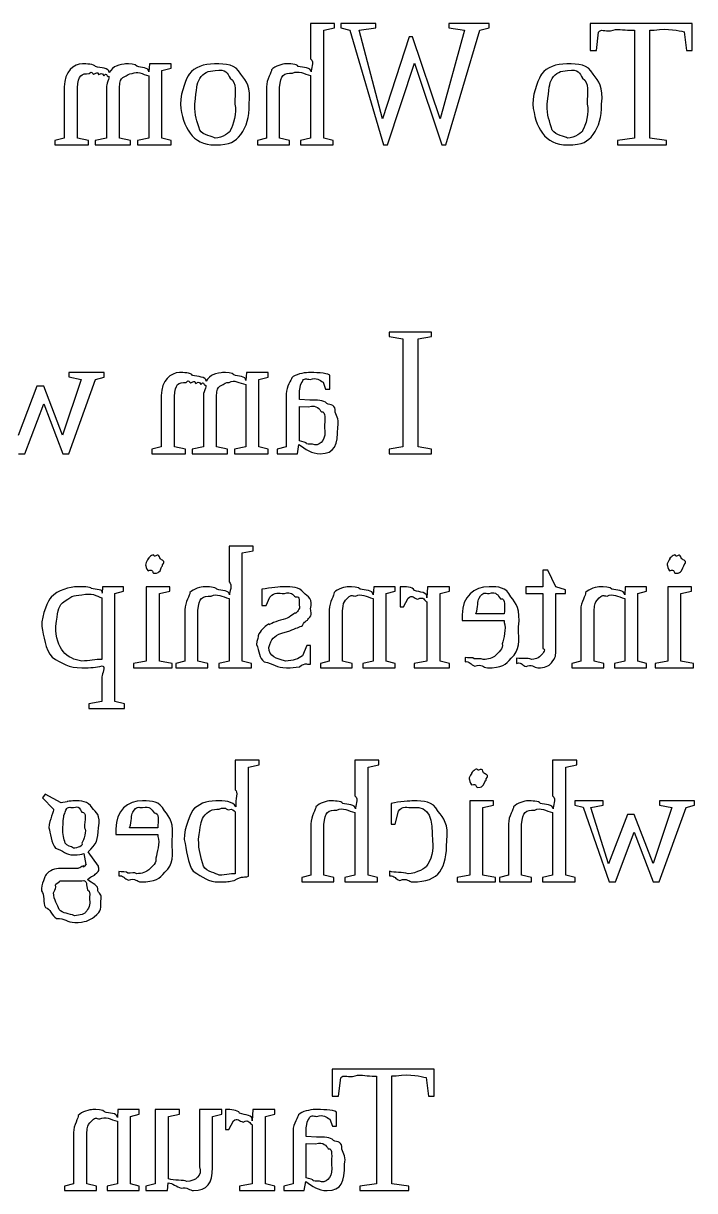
# Model space of a CAD drawing. Header units: millimetres. Extents: x 21 to 196, y 128 to 259.
# Drawn here: x 178.31 to 195.84, y 228.14 to 258.62 of the extents above; entities that cross this region are included whole.
import ezdxf

# ---------------------------------------------------------------- set-up
doc = ezdxf.new("R2010")
doc.units = ezdxf.units.MM
doc.layers.get('0').update_dxf_attribs({"linetype": 'CONTINUOUS'})

msp = doc.modelspace()

# ---------------------------------------------------------------- linework, layer by layer
at = {"color": 0}
for p, q in [((186.44, 258.622), (185.812, 258.622)), ((185.812, 258.622), (185.812, 257.696)), ((186.154, 258.446), (186.44, 258.506)), ((186.44, 258.506), (186.44, 258.622)), ((187.514, 258.622), (186.599, 258.622)), ((186.599, 258.622), (186.599, 258.506)), ((186.599, 258.506), (186.836, 258.446)), ((187.084, 258.446), (187.514, 258.506)), ((187.514, 258.506), (187.514, 258.622)), ((190.479, 258.622), (189.421, 258.622)), ((189.421, 258.622), (189.421, 258.506)), ((189.421, 258.506), (189.829, 258.446)), ((190.237, 258.446), (190.479, 258.506)), ((190.479, 258.506), (190.479, 258.622)), ((195.779, 258.622), (193.117, 258.622)), ((193.117, 258.622), (193.117, 257.917)), ((195.779, 257.917), (195.779, 258.622)), ((186.154, 255.623), (186.154, 258.446)), ((186.836, 258.446), (187.718, 255.447)), ((187.69, 256.125), (187.084, 258.446)), ((188.385, 258.269), (187.69, 256.125)), ((188.473, 258.269), (188.385, 258.269)), ((189.195, 256.125), (188.473, 258.269)), ((189.829, 258.446), (189.195, 256.125)), ((189.344, 255.447), (190.237, 258.446)), ((193.277, 257.917), (193.337, 258.396)), ((194.159, 258.44), (194.274, 258.44)), ((194.274, 258.44), (194.274, 255.623)), ((194.671, 255.623), (194.671, 258.446)), ((194.671, 258.446), (194.787, 258.446)), ((195.57, 258.402), (195.63, 257.917)), ((193.117, 257.917), (193.277, 257.917)), ((195.63, 257.917), (195.779, 257.917)), ((187.822, 255.447), (188.523, 257.58)), ((188.523, 257.58), (189.239, 255.447)), ((181.606, 257.564), (181.59, 257.354)), ((182.174, 257.564), (181.606, 257.564)), ((181.926, 257.387), (182.174, 257.448)), ((181.926, 255.623), (181.926, 257.387)), ((182.174, 257.448), (182.174, 257.564)), ((185.812, 257.26), (185.812, 255.623)), ((179.379, 256.963), (179.379, 255.623)), ((180.482, 256.979), (180.482, 255.623)), ((181.584, 257.249), (181.584, 255.623)), ((184.66, 256.963), (184.66, 255.623)), ((179.721, 255.623), (179.721, 256.935)), ((180.823, 255.623), (180.823, 256.935)), ((185.002, 255.623), (185.002, 256.946)), ((182.411, 256.511), (182.411, 256.511)), ((182.786, 256.511), (182.786, 256.511)), ((191.616, 256.511), (191.616, 256.511)), ((191.991, 256.511), (191.991, 256.511)), ((179.379, 255.623), (179.131, 255.563)), ((179.131, 255.563), (179.131, 255.447)), ((179.131, 255.447), (180.013, 255.447)), ((180.013, 255.563), (179.721, 255.623)), ((180.013, 255.447), (180.013, 255.563)), ((180.482, 255.623), (180.189, 255.563)), ((180.189, 255.563), (180.189, 255.447)), ((180.189, 255.447), (181.11, 255.447)), ((181.11, 255.563), (180.823, 255.623)), ((181.11, 255.447), (181.11, 255.563)), ((181.584, 255.623), (181.292, 255.563)), ((181.292, 255.563), (181.292, 255.447)), ((181.292, 255.447), (182.174, 255.447)), ((182.174, 255.563), (181.926, 255.623)), ((182.174, 255.447), (182.174, 255.563)), ((184.66, 255.623), (184.423, 255.563)), ((184.423, 255.563), (184.423, 255.447)), ((184.423, 255.447), (185.261, 255.447)), ((185.261, 255.563), (185.002, 255.623)), ((185.261, 255.447), (185.261, 255.563)), ((185.812, 255.623), (185.547, 255.563)), ((185.547, 255.563), (185.547, 255.447)), ((185.547, 255.447), (186.402, 255.447)), ((186.402, 255.563), (186.154, 255.623)), ((186.402, 255.447), (186.402, 255.563)), ((187.718, 255.447), (187.822, 255.447)), ((189.239, 255.447), (189.344, 255.447)), ((194.274, 255.623), (193.833, 255.563)), ((193.833, 255.563), (193.833, 255.447)), ((193.833, 255.447), (195.112, 255.447)), ((195.112, 255.563), (194.671, 255.623)), ((195.112, 255.447), (195.112, 255.563)), ((188.97, 250.56), (187.862, 250.56)), ((187.862, 250.56), (187.862, 250.445)), ((188.97, 250.445), (188.97, 250.56)), ((187.862, 250.445), (188.221, 250.384)), ((188.221, 250.384), (188.221, 247.562)), ((188.618, 250.384), (188.97, 250.445)), ((188.618, 247.562), (188.618, 250.384)), ((180.42, 249.502), (179.499, 249.502)), ((179.499, 249.502), (179.499, 249.392)), ((179.499, 249.392), (179.819, 249.326)), ((180.194, 249.326), (180.42, 249.386)), ((180.42, 249.386), (180.42, 249.502)), ((184.139, 249.502), (184.122, 249.293)), ((184.707, 249.502), (184.139, 249.502)), ((184.459, 249.326), (184.707, 249.386)), ((184.707, 249.386), (184.707, 249.502)), ((185.754, 249.502), (185.754, 249.502)), ((186.311, 249.067), (186.311, 249.436)), ((178.661, 249.149), (178.171, 247.86)), ((178.843, 249.149), (178.661, 249.149)), ((179.334, 247.865), (178.843, 249.149)), ((179.819, 249.326), (179.334, 247.865)), ((179.494, 247.385), (180.194, 249.326)), ((184.117, 249.188), (184.117, 247.562)), ((184.459, 247.562), (184.459, 249.326)), ((186.14, 249.254), (186.206, 249.067)), ((186.206, 249.067), (186.311, 249.067)), ((181.912, 248.901), (181.912, 247.562)), ((182.254, 247.562), (182.254, 248.874)), ((183.014, 248.918), (183.014, 247.562)), ((183.356, 247.562), (183.356, 248.874)), ((185.175, 248.945), (185.175, 247.562)), ((185.523, 248.797), (185.523, 249.028)), ((185.793, 248.786), (185.523, 248.797)), ((178.347, 247.385), (178.843, 248.686)), ((178.843, 248.686), (179.339, 247.385)), ((185.523, 248.62), (185.76, 248.609)), ((185.523, 247.722), (185.523, 248.62)), ((181.912, 247.562), (181.664, 247.501)), ((182.546, 247.501), (182.254, 247.562)), ((183.014, 247.562), (182.722, 247.501)), ((183.643, 247.501), (183.356, 247.562)), ((184.117, 247.562), (183.825, 247.501)), ((184.707, 247.501), (184.459, 247.562)), ((185.175, 247.562), (184.938, 247.501)), ((185.467, 247.385), (185.506, 247.622)), ((188.221, 247.562), (187.862, 247.501)), ((188.97, 247.501), (188.618, 247.562)), ((178.182, 247.385), (178.347, 247.385)), ((179.339, 247.385), (179.494, 247.385)), ((181.664, 247.501), (181.664, 247.385)), ((181.664, 247.385), (182.546, 247.385)), ((182.546, 247.385), (182.546, 247.501)), ((182.722, 247.501), (182.722, 247.385)), ((182.722, 247.385), (183.643, 247.385)), ((183.643, 247.385), (183.643, 247.501)), ((183.825, 247.501), (183.825, 247.385)), ((183.825, 247.385), (184.707, 247.385)), ((184.707, 247.385), (184.707, 247.501)), ((184.938, 247.501), (184.938, 247.385)), ((184.938, 247.385), (185.467, 247.385)), ((187.862, 247.501), (187.862, 247.385)), ((187.862, 247.385), (188.97, 247.385)), ((188.97, 247.385), (188.97, 247.501)), ((184.31, 244.968), (183.682, 244.968)), ((183.682, 244.968), (183.682, 244.042)), ((184.023, 244.792), (184.31, 244.852)), ((184.023, 241.97), (184.023, 244.792)), ((184.31, 244.852), (184.31, 244.968)), ((181.499, 244.483), (181.499, 244.483)), ((195.123, 244.483), (195.123, 244.483)), ((192.01, 244.346), (191.878, 244.346)), ((191.878, 244.346), (191.878, 243.91)), ((192.22, 243.91), (192.01, 244.346)), ((180.376, 243.91), (180.37, 243.745)), ((180.921, 243.91), (180.376, 243.91)), ((180.921, 243.794), (180.921, 243.91)), ((182.138, 243.91), (181.521, 243.91)), ((181.521, 243.91), (181.521, 241.97)), ((182.138, 243.794), (182.138, 243.91)), ((187.462, 243.91), (187.445, 243.701)), ((188.018, 243.91), (187.462, 243.91)), ((188.018, 243.794), (188.018, 243.91)), ((188.153, 243.91), (188.153, 243.386)), ((188.186, 243.91), (188.153, 243.91)), ((188.87, 243.91), (188.853, 243.618)), ((189.443, 243.91), (188.87, 243.91)), ((189.443, 243.794), (189.443, 243.91)), ((191.878, 243.91), (191.432, 243.91)), ((191.432, 243.91), (191.432, 243.733)), ((192.473, 243.827), (192.22, 243.91)), ((194.033, 243.91), (194.017, 243.701)), ((194.59, 243.91), (194.033, 243.91)), ((194.59, 243.794), (194.59, 243.91)), ((195.763, 243.91), (195.145, 243.91)), ((195.145, 243.91), (195.145, 241.97)), ((195.763, 243.794), (195.763, 243.91)), ((180.359, 243.623), (180.359, 242.008)), ((180.701, 243.733), (180.921, 243.794)), ((180.701, 240.911), (180.701, 243.733)), ((181.863, 243.733), (182.138, 243.794)), ((181.863, 241.97), (181.863, 243.733)), ((183.682, 243.607), (183.682, 241.97)), ((184.54, 243.844), (184.54, 243.419)), ((184.65, 243.419), (184.744, 243.64)), ((187.445, 243.607), (187.445, 241.97)), ((187.787, 243.733), (188.018, 243.794)), ((187.787, 241.97), (187.787, 243.733)), ((188.242, 243.386), (188.363, 243.612)), ((189.195, 243.733), (189.443, 243.794)), ((189.195, 241.97), (189.195, 243.733)), ((190.474, 243.733), (190.474, 243.733)), ((191.432, 243.733), (191.878, 243.733)), ((191.878, 243.733), (191.878, 242.3)), ((192.22, 242.273), (192.22, 243.733)), ((192.22, 243.733), (192.473, 243.733)), ((192.473, 243.733), (192.473, 243.827)), ((194.017, 243.607), (194.017, 241.97)), ((194.359, 243.733), (194.59, 243.794)), ((194.359, 241.97), (194.359, 243.733)), ((195.487, 243.733), (195.763, 243.794)), ((195.487, 241.97), (195.487, 243.733)), ((182.529, 243.309), (182.529, 241.97)), ((182.871, 241.97), (182.871, 243.292)), ((184.54, 243.419), (184.65, 243.419)), ((186.298, 243.309), (186.298, 241.97)), ((186.646, 241.97), (186.646, 243.282)), ((188.153, 243.386), (188.242, 243.386)), ((188.853, 243.513), (188.853, 241.97)), ((192.87, 243.309), (192.87, 241.97)), ((193.217, 241.97), (193.217, 243.282)), ((189.774, 243.177), (189.774, 243.028)), ((189.774, 243.028), (190.871, 243.028)), ((190.871, 243.204), (190.132, 243.204)), ((190.871, 243.028), (190.871, 242.979)), ((179.157, 242.879), (179.157, 242.879)), ((185.064, 242.697), (185.268, 242.758)), ((184.402, 242.405), (184.402, 242.405)), ((185.714, 242.372), (185.598, 242.108)), ((185.813, 242.372), (185.714, 242.372)), ((185.813, 241.893), (185.813, 242.372)), ((189.851, 242.063), (189.851, 241.953)), ((191.189, 242.042), (191.189, 241.909)), ((181.521, 241.97), (181.185, 241.909)), ((181.185, 241.909), (181.185, 241.793)), ((181.185, 241.793), (182.193, 241.793)), ((182.193, 241.909), (181.863, 241.97)), ((182.193, 241.793), (182.193, 241.909)), ((182.529, 241.97), (182.292, 241.909)), ((182.292, 241.909), (182.292, 241.793)), ((182.292, 241.793), (183.13, 241.793)), ((183.13, 241.909), (182.871, 241.97)), ((183.13, 241.793), (183.13, 241.909)), ((183.682, 241.97), (183.417, 241.909)), ((183.417, 241.909), (183.417, 241.793)), ((183.417, 241.793), (184.271, 241.793)), ((184.271, 241.909), (184.023, 241.97)), ((184.271, 241.793), (184.271, 241.909)), ((186.298, 241.97), (186.067, 241.909)), ((186.067, 241.909), (186.067, 241.793)), ((186.067, 241.793), (186.899, 241.793)), ((186.899, 241.909), (186.646, 241.97)), ((186.899, 241.793), (186.899, 241.909)), ((187.445, 241.97), (187.18, 241.909)), ((187.18, 241.909), (187.18, 241.793)), ((187.18, 241.793), (188.018, 241.793)), ((188.018, 241.909), (187.787, 241.97)), ((188.018, 241.793), (188.018, 241.909)), ((188.853, 241.97), (188.517, 241.909)), ((188.517, 241.909), (188.517, 241.793)), ((188.517, 241.793), (189.443, 241.793)), ((189.443, 241.909), (189.195, 241.97)), ((189.443, 241.793), (189.443, 241.909)), ((191.746, 241.793), (191.746, 241.793)), ((192.87, 241.97), (192.639, 241.909)), ((192.639, 241.909), (192.639, 241.793)), ((192.639, 241.793), (193.471, 241.793)), ((193.471, 241.909), (193.217, 241.97)), ((193.471, 241.793), (193.471, 241.909)), ((194.017, 241.97), (193.752, 241.909)), ((193.752, 241.909), (193.752, 241.793)), ((193.752, 241.793), (194.59, 241.793)), ((194.59, 241.909), (194.359, 241.97)), ((194.59, 241.793), (194.59, 241.909)), ((195.145, 241.97), (194.809, 241.909)), ((194.809, 241.909), (194.809, 241.793)), ((194.809, 241.793), (195.818, 241.793)), ((195.818, 241.909), (195.487, 241.97)), ((195.818, 241.793), (195.818, 241.909)), ((180.359, 241.562), (180.359, 240.911)), ((180.359, 240.911), (180.023, 240.851)), ((180.023, 240.851), (180.023, 240.735)), ((180.949, 240.851), (180.701, 240.911)), ((180.949, 240.735), (180.949, 240.851)), ((180.023, 240.735), (180.949, 240.735)), ((189.042, 231.316), (186.38, 231.316)), ((186.38, 231.316), (186.38, 230.61)), ((186.539, 230.61), (186.6, 231.09)), ((187.421, 231.134), (187.537, 231.134)), ((187.537, 231.134), (187.537, 228.317)), ((187.934, 228.317), (187.934, 231.14)), ((187.934, 231.14), (188.05, 231.14)), ((188.832, 231.096), (188.893, 230.61)), ((189.042, 230.61), (189.042, 231.316)), ((186.38, 230.61), (186.539, 230.61)), ((188.893, 230.61), (189.042, 230.61)), ((180.781, 230.258), (180.764, 230.048)), ((181.337, 230.258), (180.781, 230.258)), ((181.106, 230.081), (181.337, 230.142)), ((181.337, 230.142), (181.337, 230.258)), ((182.39, 230.258), (181.756, 230.258)), ((181.756, 230.258), (181.756, 228.317)), ((182.098, 230.081), (182.39, 230.142)), ((182.39, 230.142), (182.39, 230.258)), ((183.498, 230.258), (182.908, 230.258)), ((182.908, 230.258), (182.908, 228.764)), ((183.25, 230.081), (183.498, 230.142)), ((183.498, 230.142), (183.498, 230.258)), ((183.589, 230.258), (183.589, 229.734)), ((183.622, 230.258), (183.589, 230.258)), ((184.306, 230.258), (184.289, 229.966)), ((184.879, 230.258), (184.306, 230.258)), ((184.631, 230.081), (184.879, 230.142)), ((184.879, 230.142), (184.879, 230.258)), ((185.932, 230.258), (185.932, 230.258)), ((186.489, 229.822), (186.489, 230.192)), ((180.764, 229.955), (180.764, 228.317)), ((181.106, 228.317), (181.106, 230.081)), ((182.098, 228.45), (182.098, 230.081)), ((183.25, 228.742), (183.25, 230.081)), ((183.677, 229.734), (183.799, 229.96)), ((184.289, 229.861), (184.289, 228.317)), ((184.631, 228.317), (184.631, 230.081)), ((186.318, 230.01), (186.384, 229.822)), ((179.618, 229.657), (179.618, 228.317)), ((179.965, 228.317), (179.965, 229.629)), ((183.589, 229.734), (183.677, 229.734)), ((185.353, 229.701), (185.353, 228.317)), ((185.7, 229.552), (185.7, 229.784)), ((185.97, 229.541), (185.7, 229.552)), ((186.384, 229.822), (186.489, 229.822)), ((185.7, 229.376), (185.937, 229.365)), ((185.7, 228.477), (185.7, 229.376)), ((179.618, 228.317), (179.386, 228.257)), ((180.218, 228.257), (179.965, 228.317)), ((180.764, 228.317), (180.499, 228.257)), ((181.337, 228.257), (181.106, 228.317)), ((181.756, 228.317), (181.508, 228.257)), ((182.076, 228.141), (182.093, 228.345)), ((184.289, 228.317), (183.953, 228.257)), ((184.879, 228.257), (184.631, 228.317)), ((185.353, 228.317), (185.116, 228.257)), ((185.645, 228.141), (185.684, 228.378)), ((187.537, 228.317), (187.096, 228.257)), ((188.375, 228.257), (187.934, 228.317)), ((179.386, 228.257), (179.386, 228.141)), ((179.386, 228.141), (180.218, 228.141)), ((180.218, 228.141), (180.218, 228.257)), ((180.499, 228.257), (180.499, 228.141)), ((180.499, 228.141), (181.337, 228.141)), ((181.337, 228.141), (181.337, 228.257)), ((181.508, 228.257), (181.508, 228.141)), ((181.508, 228.141), (182.076, 228.141)), ((183.953, 228.257), (183.953, 228.141)), ((183.953, 228.141), (184.879, 228.141)), ((184.879, 228.141), (184.879, 228.257)), ((185.116, 228.257), (185.116, 228.141)), ((185.116, 228.141), (185.645, 228.141)), ((187.096, 228.257), (187.096, 228.141)), ((187.096, 228.141), (188.375, 228.141)), ((188.375, 228.141), (188.375, 228.257))]:
    msp.add_line(p, q, dxfattribs=at)
at = {"color": 250}
for p, q in [((184.468, 239.378), (183.84, 239.378)), ((183.84, 239.378), (183.84, 238.611)), ((184.468, 239.262), (184.468, 239.378)), ((187.599, 239.378), (186.971, 239.378)), ((186.971, 239.378), (186.971, 238.452)), ((187.599, 239.262), (187.599, 239.378)), ((192.763, 239.378), (192.134, 239.378)), ((192.134, 239.378), (192.134, 238.452)), ((192.763, 239.262), (192.763, 239.378)), ((184.187, 239.201), (184.468, 239.262)), ((184.187, 236.352), (184.187, 239.201)), ((187.313, 239.201), (187.599, 239.262)), ((187.313, 236.379), (187.313, 239.201)), ((192.476, 239.201), (192.763, 239.262)), ((192.476, 236.379), (192.476, 239.201)), ((189.951, 238.893), (189.951, 238.893)), ((178.879, 238.49), (178.807, 238.402)), ((178.807, 238.402), (179.094, 238.099)), ((179.298, 238.264), (178.879, 238.49)), ((181.425, 238.143), (181.425, 238.143)), ((187.919, 238.253), (187.919, 237.713)), ((190.591, 238.319), (189.974, 238.319)), ((189.974, 238.319), (189.974, 236.379)), ((190.315, 238.143), (190.591, 238.204)), ((190.315, 236.379), (190.315, 238.143)), ((190.591, 238.204), (190.591, 238.319)), ((193.453, 238.319), (192.714, 238.319)), ((192.714, 238.319), (192.714, 238.209)), ((192.714, 238.209), (192.93, 238.154)), ((192.93, 238.154), (193.608, 236.203)), ((193.133, 238.143), (193.453, 238.204)), ((193.596, 236.677), (193.133, 238.143)), ((193.453, 238.204), (193.453, 238.319)), ((195.245, 238.143), (194.759, 236.682)), ((194.919, 236.203), (195.62, 238.143)), ((195.845, 238.319), (194.925, 238.319)), ((194.925, 238.319), (194.925, 238.209)), ((194.925, 238.209), (195.245, 238.143)), ((195.62, 238.143), (195.845, 238.204)), ((195.845, 238.204), (195.845, 238.319)), ((183.84, 238.033), (183.84, 236.412)), ((186.971, 238.016), (186.971, 236.379)), ((188.023, 237.713), (188.106, 238.049)), ((192.134, 238.016), (192.134, 236.379)), ((194.087, 237.967), (193.596, 236.677)), ((194.269, 237.967), (194.087, 237.967)), ((194.759, 236.682), (194.269, 237.967)), ((178.978, 237.619), (178.978, 237.619)), ((180.726, 237.586), (180.726, 237.437)), ((181.822, 237.614), (181.084, 237.614)), ((185.819, 237.719), (185.819, 236.379)), ((186.16, 236.379), (186.16, 237.702)), ((187.919, 237.713), (188.023, 237.713)), ((190.982, 237.719), (190.982, 236.379)), ((191.324, 236.379), (191.324, 237.702)), ((193.773, 236.203), (194.269, 237.503)), ((194.269, 237.503), (194.765, 236.203)), ((180.726, 237.437), (181.822, 237.437)), ((181.822, 237.437), (181.822, 237.388)), ((182.886, 237.316), (182.886, 237.316)), ((179.618, 237.085), (179.618, 237.085)), ((179.888, 236.941), (179.937, 236.655)), ((180.268, 236.611), (179.998, 236.991)), ((179.728, 236.556), (179.27, 236.556)), ((179.304, 236.23), (179.838, 236.23)), ((180.803, 236.473), (180.803, 236.363)), ((185.819, 236.379), (185.582, 236.318)), ((185.582, 236.318), (185.582, 236.203)), ((186.42, 236.318), (186.16, 236.379)), ((186.42, 236.203), (186.42, 236.318)), ((186.971, 236.379), (186.706, 236.318)), ((186.706, 236.318), (186.706, 236.203)), ((187.561, 236.318), (187.313, 236.379)), ((187.561, 236.203), (187.561, 236.318)), ((187.875, 236.484), (187.875, 236.363)), ((189.974, 236.379), (189.637, 236.318)), ((189.637, 236.318), (189.637, 236.203)), ((190.646, 236.318), (190.315, 236.379)), ((190.646, 236.203), (190.646, 236.318)), ((190.982, 236.379), (190.745, 236.318)), ((190.745, 236.318), (190.745, 236.203)), ((191.583, 236.318), (191.324, 236.379)), ((191.583, 236.203), (191.583, 236.318)), ((192.134, 236.379), (191.87, 236.318)), ((191.87, 236.318), (191.87, 236.203)), ((192.724, 236.318), (192.476, 236.379)), ((192.724, 236.203), (192.724, 236.318)), ((185.582, 236.203), (186.42, 236.203)), ((186.706, 236.203), (187.561, 236.203)), ((189.637, 236.203), (190.646, 236.203)), ((190.745, 236.203), (191.583, 236.203)), ((191.87, 236.203), (192.724, 236.203)), ((193.608, 236.203), (193.773, 236.203)), ((194.765, 236.203), (194.919, 236.203)), ((179.1, 235.922), (179.1, 235.922))]:
    msp.add_line(p, q, dxfattribs=at)
at = {"color": 0}
for points in [[(193.337, 258.396), (193.403, 258.481), (193.489, 258.415), (193.646, 258.423)], [(193.646, 258.423), (193.833, 258.501), (193.971, 258.44), (194.159, 258.44)], [(194.787, 258.446), (195.171, 258.504), (195.427, 258.431), (195.57, 258.402)], [(185.812, 257.696), (185.92, 257.61), (185.816, 257.423), (185.823, 257.354)], [(179.853, 257.564), (179.631, 257.564), (179.379, 257.362), (179.379, 256.963)], [(179.721, 256.935), (179.742, 257.277), (179.824, 257.31), (180.03, 257.31)], [(180.195, 257.492), (180.157, 257.564), (179.946, 257.564), (179.853, 257.564)], [(180.03, 257.31), (180.101, 257.394), (180.107, 257.306), (180.151, 257.299)], [(180.151, 257.299), (180.308, 257.383), (180.239, 257.289), (180.283, 257.283)], [(180.553, 257.338), (180.546, 257.471), (180.332, 257.448), (180.195, 257.492)], [(180.283, 257.283), (180.396, 257.368), (180.371, 257.266), (180.415, 257.255)], [(180.415, 257.255), (180.48, 257.35), (180.49, 257.241), (180.515, 257.238)], [(180.515, 257.238), (180.601, 257.269), (180.482, 257.074), (180.482, 256.979)], [(180.73, 257.508), (180.686, 257.489), (180.59, 257.415), (180.553, 257.338)], [(180.978, 257.564), (180.961, 257.564), (180.807, 257.544), (180.73, 257.508)], [(180.906, 257.211), (181.058, 257.277), (181.044, 257.31), (181.154, 257.31)], [(181.276, 257.503), (181.252, 257.564), (181.063, 257.564), (180.978, 257.564)], [(181.154, 257.31), (181.285, 257.394), (181.416, 257.289), (181.584, 257.249)], [(181.59, 257.354), (181.594, 257.482), (181.386, 257.462), (181.276, 257.503)], [(182.637, 257.299), (182.593, 257.211), (182.411, 256.859), (182.411, 256.511)], [(183.304, 257.564), (183.012, 257.564), (182.789, 257.476), (182.637, 257.299)], [(182.918, 257.178), (183.016, 257.328), (183.137, 257.387), (183.32, 257.387)], [(183.987, 257.294), (183.847, 257.564), (183.61, 257.564), (183.304, 257.564)], [(183.32, 257.387), (183.615, 257.445), (183.632, 257.321), (183.712, 257.189)], [(184.208, 256.511), (184.261, 256.968), (184.135, 257.113), (183.987, 257.294)], [(184.792, 257.409), (184.798, 257.357), (184.66, 257.157), (184.66, 256.963)], [(185.167, 257.564), (185.088, 257.564), (184.878, 257.511), (184.792, 257.409)], [(185.002, 256.946), (185.026, 257.284), (185.116, 257.321), (185.343, 257.321)], [(185.492, 257.497), (185.459, 257.564), (185.255, 257.564), (185.167, 257.564)], [(185.343, 257.321), (185.503, 257.401), (185.633, 257.3), (185.812, 257.26)], [(185.823, 257.354), (185.831, 257.478), (185.618, 257.456), (185.492, 257.497)], [(191.842, 257.299), (191.798, 257.211), (191.616, 256.859), (191.616, 256.511)], [(192.509, 257.564), (192.217, 257.564), (191.994, 257.476), (191.842, 257.299)], [(192.123, 257.178), (192.221, 257.328), (192.343, 257.387), (192.526, 257.387)], [(193.193, 257.294), (193.052, 257.564), (192.815, 257.564), (192.509, 257.564)], [(192.526, 257.387), (192.821, 257.445), (192.837, 257.321), (192.917, 257.189)], [(193.413, 256.511), (193.467, 256.968), (193.34, 257.113), (193.193, 257.294)], [(180.823, 256.935), (180.829, 257.147), (180.851, 257.147), (180.906, 257.211)], [(182.786, 256.511), (182.844, 256.935), (182.83, 257.041), (182.918, 257.178)], [(183.712, 257.189), (183.894, 257.064), (183.833, 256.83), (183.833, 256.511)], [(191.991, 256.511), (192.049, 256.935), (192.035, 257.041), (192.123, 257.178)], [(192.917, 257.189), (193.099, 257.064), (193.038, 256.83), (193.038, 256.511)], [(182.411, 256.511), (182.476, 255.917), (182.714, 255.447), (183.32, 255.447)], [(182.918, 255.833), (182.844, 256.078), (182.786, 256.198), (182.786, 256.511)], [(183.833, 256.511), (183.894, 256.303), (183.793, 255.957), (183.712, 255.822)], [(183.987, 255.717), (184.144, 255.928), (184.208, 256.165), (184.208, 256.511)], [(191.616, 256.511), (191.681, 255.917), (191.919, 255.447), (192.526, 255.447)], [(192.123, 255.833), (192.049, 256.078), (191.991, 256.198), (191.991, 256.511)], [(193.038, 256.511), (193.099, 256.303), (192.998, 255.957), (192.917, 255.822)], [(193.193, 255.717), (193.35, 255.928), (193.413, 256.165), (193.413, 256.511)], [(183.32, 255.623), (183.254, 255.681), (183.006, 255.692), (182.918, 255.833)], [(183.712, 255.822), (183.728, 255.8), (183.497, 255.623), (183.32, 255.623)], [(192.526, 255.623), (192.46, 255.681), (192.212, 255.692), (192.123, 255.833)], [(192.917, 255.822), (192.933, 255.8), (192.702, 255.623), (192.526, 255.623)], [(183.32, 255.447), (183.728, 255.447), (183.837, 255.536), (183.987, 255.717)], [(192.526, 255.447), (192.933, 255.447), (193.042, 255.536), (193.193, 255.717)], [(182.386, 249.502), (182.164, 249.502), (181.912, 249.301), (181.912, 248.901)], [(182.728, 249.43), (182.689, 249.502), (182.479, 249.502), (182.386, 249.502)], [(183.086, 249.276), (183.079, 249.41), (182.864, 249.386), (182.728, 249.43)], [(183.262, 249.447), (183.218, 249.428), (183.123, 249.353), (183.086, 249.276)], [(183.511, 249.502), (183.494, 249.502), (183.34, 249.483), (183.262, 249.447)], [(183.808, 249.441), (183.785, 249.502), (183.596, 249.502), (183.511, 249.502)], [(184.122, 249.293), (184.127, 249.421), (183.919, 249.4), (183.808, 249.441)], [(185.319, 249.364), (185.317, 249.318), (185.175, 249.133), (185.175, 248.945)], [(185.754, 249.502), (185.622, 249.502), (185.411, 249.455), (185.319, 249.364)], [(185.589, 249.254), (185.637, 249.384), (185.703, 249.326), (185.798, 249.326)], [(186.311, 249.436), (186.217, 249.502), (185.917, 249.502), (185.754, 249.502)], [(185.798, 249.326), (185.975, 249.384), (186.038, 249.301), (186.14, 249.254)], [(182.254, 248.874), (182.275, 249.216), (182.357, 249.248), (182.563, 249.248)], [(182.563, 249.248), (182.634, 249.333), (182.64, 249.245), (182.684, 249.238)], [(182.684, 249.238), (182.841, 249.321), (182.772, 249.228), (182.816, 249.221)], [(182.816, 249.221), (182.929, 249.306), (182.904, 249.204), (182.948, 249.193)], [(182.948, 249.193), (183.013, 249.289), (183.023, 249.18), (183.048, 249.177)], [(183.048, 249.177), (183.134, 249.207), (183.014, 249.013), (183.014, 248.918)], [(183.356, 248.874), (183.362, 249.086), (183.384, 249.086), (183.439, 249.149)], [(183.439, 249.149), (183.59, 249.216), (183.577, 249.248), (183.687, 249.248)], [(183.687, 249.248), (183.818, 249.333), (183.949, 249.228), (184.117, 249.188)], [(185.523, 249.028), (185.549, 249.172), (185.545, 249.206), (185.589, 249.254)], [(186.234, 248.697), (186.155, 248.786), (185.984, 248.781), (185.793, 248.786)], [(185.76, 248.609), (185.99, 248.664), (186.038, 248.557), (186.096, 248.477)], [(186.096, 248.477), (186.221, 248.502), (186.178, 248.259), (186.178, 248.069)], [(186.454, 248.466), (186.475, 248.678), (186.333, 248.645), (186.234, 248.697)], [(186.52, 248.08), (186.567, 248.237), (186.498, 248.363), (186.454, 248.466)], [(186.178, 248.069), (186.221, 247.771), (186.093, 247.612), (185.92, 247.612)], [(186.063, 247.385), (186.449, 247.385), (186.52, 247.617), (186.52, 248.08)], [(185.506, 247.622), (185.681, 247.503), (185.835, 247.385), (186.063, 247.385)], [(185.704, 247.639), (185.729, 247.694), (185.586, 247.688), (185.523, 247.722)], [(185.92, 247.612), (185.847, 247.653), (185.764, 247.62), (185.704, 247.639)], [(181.725, 244.709), (181.717, 244.795), (181.609, 244.687), (181.565, 244.643)], [(181.879, 244.643), (181.838, 244.795), (181.784, 244.709), (181.725, 244.709)], [(195.349, 244.709), (195.341, 244.795), (195.234, 244.687), (195.189, 244.643)], [(195.504, 244.643), (195.462, 244.795), (195.409, 244.709), (195.349, 244.709)], [(181.565, 244.643), (181.628, 244.706), (181.499, 244.545), (181.499, 244.483)], [(181.499, 244.483), (181.51, 244.468), (181.521, 244.373), (181.565, 244.329)], [(181.945, 244.483), (182.043, 244.589), (181.923, 244.599), (181.879, 244.643)], [(181.879, 244.329), (181.926, 244.468), (181.945, 244.424), (181.945, 244.483)], [(195.189, 244.643), (195.253, 244.706), (195.123, 244.545), (195.123, 244.483)], [(195.123, 244.483), (195.134, 244.468), (195.145, 244.373), (195.189, 244.329)], [(195.57, 244.483), (195.667, 244.589), (195.548, 244.599), (195.504, 244.643)], [(195.504, 244.329), (195.55, 244.468), (195.57, 244.424), (195.57, 244.483)], [(181.565, 244.329), (181.717, 244.38), (181.663, 244.263), (181.725, 244.263)], [(181.725, 244.263), (181.838, 244.263), (181.835, 244.285), (181.879, 244.329)], [(195.189, 244.329), (195.341, 244.38), (195.287, 244.263), (195.349, 244.263)], [(195.349, 244.263), (195.462, 244.263), (195.46, 244.285), (195.504, 244.329)], [(179.731, 243.91), (179.521, 243.91), (179.199, 243.819), (179.036, 243.64)], [(180.089, 243.866), (180.061, 243.91), (179.852, 243.91), (179.731, 243.91)], [(180.37, 243.745), (180.414, 243.851), (180.207, 243.836), (180.089, 243.866)], [(183.037, 243.91), (182.958, 243.91), (182.747, 243.858), (182.662, 243.756)], [(183.362, 243.844), (183.329, 243.91), (183.125, 243.91), (183.037, 243.91)], [(183.682, 244.042), (183.789, 243.957), (183.686, 243.769), (183.692, 243.701)], [(185.113, 243.91), (185.024, 243.91), (184.772, 243.888), (184.54, 243.844)], [(185.626, 243.756), (185.509, 243.91), (185.331, 243.91), (185.113, 243.91)], [(186.805, 243.91), (186.721, 243.91), (186.51, 243.858), (186.425, 243.756)], [(187.109, 243.85), (187.089, 243.91), (186.887, 243.91), (186.805, 243.91)], [(187.445, 243.701), (187.445, 243.833), (187.227, 243.812), (187.109, 243.85)], [(188.523, 243.816), (188.479, 243.91), (188.268, 243.91), (188.186, 243.91)], [(190.474, 243.91), (190.081, 243.91), (189.774, 243.665), (189.774, 243.177)], [(191.047, 243.651), (190.912, 243.91), (190.72, 243.91), (190.474, 243.91)], [(193.377, 243.91), (193.293, 243.91), (193.082, 243.858), (192.997, 243.756)], [(193.681, 243.85), (193.661, 243.91), (193.459, 243.91), (193.377, 243.91)], [(194.017, 243.701), (194.017, 243.833), (193.799, 243.812), (193.681, 243.85)], [(179.036, 243.64), (178.959, 243.553), (178.788, 243.206), (178.788, 242.868)], [(179.328, 243.491), (179.547, 243.648), (179.608, 243.695), (179.836, 243.695)], [(179.836, 243.695), (180.103, 243.767), (180.22, 243.67), (180.359, 243.623)], [(182.662, 243.756), (182.667, 243.703), (182.529, 243.503), (182.529, 243.309)], [(182.871, 243.292), (182.896, 243.63), (182.985, 243.667), (183.213, 243.667)], [(183.213, 243.667), (183.373, 243.748), (183.502, 243.647), (183.682, 243.607)], [(183.692, 243.701), (183.701, 243.824), (183.487, 243.803), (183.362, 243.844)], [(184.744, 243.64), (184.892, 243.792), (184.953, 243.733), (185.13, 243.733)], [(185.13, 243.733), (185.31, 243.792), (185.35, 243.703), (185.416, 243.645)], [(185.416, 243.645), (185.557, 243.678), (185.51, 243.514), (185.51, 243.419)], [(185.813, 243.337), (185.877, 243.586), (185.751, 243.652), (185.626, 243.756)], [(186.425, 243.756), (186.435, 243.703), (186.298, 243.503), (186.298, 243.309)], [(186.646, 243.282), (186.666, 243.491), (186.673, 243.493), (186.728, 243.563)], [(186.728, 243.563), (186.894, 243.748), (186.87, 243.667), (186.987, 243.667)], [(186.987, 243.667), (187.136, 243.748), (187.266, 243.647), (187.445, 243.607)], [(188.363, 243.612), (188.467, 243.712), (188.516, 243.603), (188.611, 243.585)], [(188.853, 243.618), (188.879, 243.785), (188.663, 243.753), (188.523, 243.816)], [(188.611, 243.585), (188.773, 243.674), (188.784, 243.542), (188.853, 243.513)], [(190.132, 243.204), (190.202, 243.395), (190.162, 243.531), (190.22, 243.612)], [(190.22, 243.612), (190.317, 243.792), (190.361, 243.733), (190.474, 243.733)], [(190.474, 243.733), (190.676, 243.792), (190.702, 243.687), (190.772, 243.596)], [(190.772, 243.596), (190.93, 243.612), (190.871, 243.377), (190.871, 243.204)], [(191.245, 242.863), (191.298, 243.328), (191.179, 243.477), (191.047, 243.651)], [(192.997, 243.756), (193.006, 243.703), (192.87, 243.503), (192.87, 243.309)], [(193.217, 243.282), (193.238, 243.491), (193.245, 243.493), (193.3, 243.563)], [(193.3, 243.563), (193.465, 243.748), (193.442, 243.667), (193.559, 243.667)], [(193.559, 243.667), (193.708, 243.748), (193.838, 243.647), (194.017, 243.607)], [(179.157, 242.879), (179.205, 243.262), (179.215, 243.359), (179.328, 243.491)], [(185.422, 243.21), (185.438, 243.271), (185.276, 243.108), (185.157, 243.072)], [(185.51, 243.419), (185.557, 243.384), (185.481, 243.268), (185.422, 243.21)], [(185.758, 243.078), (185.877, 243.193), (185.813, 243.237), (185.813, 243.337)], [(184.728, 242.918), (184.73, 242.98), (184.599, 242.843), (184.551, 242.796)], [(185.157, 243.072), (184.984, 243.046), (184.793, 242.951), (184.728, 242.918)], [(185.598, 242.901), (185.685, 243.05), (185.722, 243.007), (185.758, 243.078)], [(190.871, 242.979), (190.93, 242.814), (190.853, 242.551), (190.816, 242.416)], [(178.788, 242.868), (178.842, 242.638), (178.879, 242.262), (179.058, 242.074)], [(179.836, 241.97), (179.441, 242.028), (179.157, 242.273), (179.157, 242.879)], [(184.441, 242.631), (184.466, 242.642), (184.402, 242.493), (184.402, 242.405)], [(184.551, 242.796), (184.517, 242.766), (184.467, 242.693), (184.441, 242.631)], [(184.722, 242.322), (184.796, 242.554), (184.836, 242.62), (185.064, 242.697)], [(185.268, 242.758), (185.427, 242.836), (185.529, 242.853), (185.598, 242.901)], [(191.052, 242.047), (191.298, 242.248), (191.245, 242.488), (191.245, 242.863)], [(184.402, 242.405), (184.466, 242.234), (184.468, 242.05), (184.6, 241.948)], [(190.816, 242.416), (190.853, 242.311), (190.716, 242.182), (190.639, 242.113)], [(179.058, 242.074), (179.316, 241.91), (179.494, 241.793), (179.836, 241.793)], [(180.359, 242.008), (180.202, 242.028), (180.027, 241.97), (179.836, 241.97)], [(185.163, 241.97), (184.913, 242.028), (184.722, 242.087), (184.722, 242.322)], [(185.598, 242.108), (185.505, 242.028), (185.343, 241.97), (185.163, 241.97)], [(190.082, 242.025), (190.074, 242.076), (189.91, 242.048), (189.851, 242.063)], [(190.319, 242.008), (190.262, 242.054), (190.175, 242.014), (190.082, 242.025)], [(190.639, 242.113), (190.577, 242.054), (190.452, 242.008), (190.319, 242.008)], [(190.43, 241.793), (190.802, 241.793), (190.92, 241.878), (191.052, 242.047)], [(191.581, 242.008), (191.569, 242.054), (191.343, 242.019), (191.189, 242.042)], [(191.795, 242.08), (191.765, 242.054), (191.669, 242.008), (191.581, 242.008)], [(191.878, 242.3), (191.992, 242.27), (191.85, 242.131), (191.795, 242.08)], [(192.104, 241.92), (192.22, 242.08), (192.22, 242.121), (192.22, 242.273)], [(179.836, 241.793), (180.081, 241.793), (180.202, 241.81), (180.37, 241.843)], [(180.37, 241.843), (180.478, 241.826), (180.359, 241.632), (180.359, 241.562)], [(184.6, 241.948), (184.843, 241.91), (184.923, 241.793), (185.179, 241.793)], [(185.179, 241.793), (185.321, 241.793), (185.397, 241.802), (185.521, 241.821)], [(185.521, 241.821), (185.689, 241.951), (185.745, 241.866), (185.813, 241.893)], [(189.851, 241.953), (189.96, 241.972), (189.998, 241.87), (190.105, 241.837)], [(190.105, 241.837), (190.29, 241.91), (190.319, 241.793), (190.43, 241.793)], [(191.189, 241.909), (191.357, 241.954), (191.332, 241.849), (191.443, 241.826)], [(191.443, 241.826), (191.574, 241.91), (191.651, 241.793), (191.746, 241.793)], [(191.746, 241.793), (191.944, 241.793), (192.024, 241.835), (192.104, 241.92)], [(186.6, 231.09), (186.666, 231.176), (186.752, 231.109), (186.909, 231.118)], [(186.909, 231.118), (187.096, 231.195), (187.234, 231.134), (187.421, 231.134)], [(188.05, 231.14), (188.434, 231.197), (188.689, 231.124), (188.832, 231.096)], [(180.125, 230.258), (180.041, 230.258), (179.83, 230.206), (179.745, 230.104)], [(180.428, 230.197), (180.409, 230.258), (180.206, 230.258), (180.125, 230.258)], [(180.764, 230.048), (180.764, 230.18), (180.546, 230.16), (180.428, 230.197)], [(183.958, 230.164), (183.914, 230.258), (183.703, 230.258), (183.622, 230.258)], [(184.289, 229.966), (184.315, 230.132), (184.099, 230.101), (183.958, 230.164)], [(185.932, 230.258), (185.8, 230.258), (185.589, 230.211), (185.496, 230.12)], [(185.766, 230.01), (185.815, 230.139), (185.881, 230.081), (185.976, 230.081)], [(186.489, 230.192), (186.395, 230.258), (186.095, 230.258), (185.932, 230.258)], [(185.976, 230.081), (186.152, 230.139), (186.216, 230.057), (186.318, 230.01)], [(179.745, 230.104), (179.754, 230.051), (179.618, 229.851), (179.618, 229.657)], [(179.965, 229.629), (179.985, 229.839), (179.993, 229.84), (180.048, 229.911)], [(180.048, 229.911), (180.213, 230.095), (180.189, 230.015), (180.306, 230.015)], [(180.306, 230.015), (180.455, 230.095), (180.585, 229.995), (180.764, 229.955)], [(183.799, 229.96), (183.903, 230.059), (183.952, 229.95), (184.047, 229.932)], [(184.047, 229.932), (184.209, 230.022), (184.22, 229.89), (184.289, 229.861)], [(185.496, 230.12), (185.495, 230.073), (185.353, 229.888), (185.353, 229.701)], [(185.7, 229.784), (185.727, 229.927), (185.722, 229.961), (185.766, 230.01)], [(186.411, 229.453), (186.333, 229.541), (186.162, 229.537), (185.97, 229.541)], [(185.937, 229.365), (186.168, 229.42), (186.216, 229.313), (186.274, 229.233)], [(186.274, 229.233), (186.399, 229.257), (186.356, 229.015), (186.356, 228.825)], [(186.632, 229.222), (186.653, 229.434), (186.51, 229.401), (186.411, 229.453)], [(186.698, 228.836), (186.745, 228.993), (186.676, 229.118), (186.632, 229.222)], [(182.908, 228.764), (183.006, 228.538), (182.798, 228.384), (182.578, 228.384)], [(182.754, 228.141), (183.116, 228.141), (183.25, 228.341), (183.25, 228.742)], [(186.356, 228.825), (186.399, 228.527), (186.271, 228.367), (186.097, 228.367)], [(186.241, 228.141), (186.627, 228.141), (186.698, 228.372), (186.698, 228.836)], [(182.093, 228.345), (182.208, 228.34), (182.306, 228.242), (182.434, 228.202)], [(182.578, 228.384), (182.495, 228.419), (182.246, 228.406), (182.098, 228.45)], [(185.684, 228.378), (185.859, 228.258), (186.013, 228.141), (186.241, 228.141)], [(185.882, 228.395), (185.907, 228.45), (185.764, 228.444), (185.7, 228.477)], [(186.097, 228.367), (186.024, 228.408), (185.941, 228.375), (185.882, 228.395)], [(182.434, 228.202), (182.581, 228.258), (182.666, 228.141), (182.754, 228.141)]]:
    msp.add_open_spline(points, degree=3, dxfattribs=at)
at = {"color": 250}
for points in [[(190.018, 239.052), (190.081, 239.116), (189.951, 238.955), (189.951, 238.893)], [(190.178, 239.118), (190.169, 239.204), (190.062, 239.097), (190.018, 239.052)], [(190.332, 239.052), (190.29, 239.204), (190.237, 239.118), (190.178, 239.118)], [(190.398, 238.893), (190.496, 238.999), (190.376, 239.008), (190.332, 239.052)], [(189.951, 238.893), (189.963, 238.877), (189.974, 238.782), (190.018, 238.738)], [(190.018, 238.738), (190.169, 238.789), (190.115, 238.672), (190.178, 238.672)], [(190.178, 238.672), (190.29, 238.672), (190.288, 238.694), (190.332, 238.738)], [(190.332, 238.738), (190.379, 238.877), (190.398, 238.833), (190.398, 238.893)], [(183.84, 238.611), (183.932, 238.551), (183.846, 238.38), (183.857, 238.16)], [(186.971, 238.452), (187.078, 238.366), (186.975, 238.179), (186.982, 238.11)], [(192.134, 238.452), (192.242, 238.366), (192.139, 238.179), (192.145, 238.11)], [(179.094, 238.099), (179.126, 238.062), (178.978, 237.829), (178.978, 237.619)], [(179.452, 238.303), (179.494, 238.297), (179.335, 238.278), (179.298, 238.264)], [(179.403, 238.022), (179.452, 238.201), (179.518, 238.143), (179.618, 238.143)], [(179.612, 238.319), (179.626, 238.319), (179.518, 238.314), (179.452, 238.303)], [(180.103, 238.137), (179.997, 238.319), (179.826, 238.319), (179.612, 238.319)], [(179.618, 238.143), (179.769, 238.201), (179.791, 238.102), (179.838, 238.022)], [(180.268, 237.619), (180.338, 237.958), (180.213, 238.016), (180.103, 238.137)], [(181.425, 238.319), (181.033, 238.319), (180.726, 238.074), (180.726, 237.586)], [(181.172, 238.022), (181.269, 238.201), (181.313, 238.143), (181.425, 238.143)], [(181.999, 238.06), (181.864, 238.319), (181.672, 238.319), (181.425, 238.319)], [(181.425, 238.143), (181.628, 238.201), (181.654, 238.096), (181.723, 238.005)], [(182.197, 237.272), (182.25, 237.738), (182.131, 237.887), (181.999, 238.06)], [(182.727, 238.066), (182.693, 237.985), (182.511, 237.648), (182.511, 237.31)], [(183.333, 238.319), (183.094, 238.319), (182.867, 238.234), (182.727, 238.066)], [(183.019, 237.906), (183.121, 238.058), (183.243, 238.104), (183.426, 238.104)], [(183.857, 238.16), (183.804, 238.319), (183.542, 238.319), (183.333, 238.319)], [(183.426, 238.104), (183.619, 238.176), (183.589, 238.096), (183.669, 238.082)], [(183.669, 238.082), (183.778, 238.146), (183.804, 238.051), (183.84, 238.033)], [(185.951, 238.165), (185.957, 238.113), (185.819, 237.913), (185.819, 237.719)], [(186.326, 238.319), (186.247, 238.319), (186.037, 238.267), (185.951, 238.165)], [(186.16, 237.702), (186.186, 238.04), (186.275, 238.077), (186.502, 238.077)], [(186.651, 238.253), (186.618, 238.319), (186.414, 238.319), (186.326, 238.319)], [(186.502, 238.077), (186.662, 238.157), (186.792, 238.056), (186.971, 238.016)], [(186.982, 238.11), (186.99, 238.234), (186.776, 238.212), (186.651, 238.253)], [(188.492, 238.319), (188.423, 238.319), (188.126, 238.297), (187.919, 238.253)], [(188.106, 238.049), (188.21, 238.201), (188.336, 238.143), (188.487, 238.143)], [(188.487, 238.143), (188.933, 238.201), (188.994, 237.851), (188.994, 237.266)], [(189.143, 238.044), (188.999, 238.319), (188.776, 238.319), (188.492, 238.319)], [(191.115, 238.165), (191.12, 238.113), (190.982, 237.913), (190.982, 237.719)], [(191.49, 238.319), (191.411, 238.319), (191.2, 238.267), (191.115, 238.165)], [(191.324, 237.702), (191.349, 238.04), (191.438, 238.077), (191.666, 238.077)], [(191.815, 238.253), (191.782, 238.319), (191.578, 238.319), (191.49, 238.319)], [(191.666, 238.077), (191.826, 238.157), (191.955, 238.056), (192.134, 238.016)], [(192.145, 238.11), (192.154, 238.234), (191.94, 238.212), (191.815, 238.253)], [(179.336, 237.619), (179.364, 237.923), (179.359, 237.94), (179.403, 238.022)], [(179.838, 238.022), (179.979, 238.04), (179.904, 237.807), (179.904, 237.619)], [(181.084, 237.614), (181.154, 237.804), (181.114, 237.94), (181.172, 238.022)], [(181.723, 238.005), (181.882, 238.022), (181.822, 237.786), (181.822, 237.614)], [(182.886, 237.316), (182.944, 237.68), (182.93, 237.776), (183.019, 237.906)], [(189.369, 237.272), (189.418, 237.72), (189.294, 237.863), (189.143, 238.044)], [(178.978, 237.619), (179.009, 237.5), (179.036, 237.206), (179.149, 237.085)], [(179.403, 237.217), (179.364, 237.319), (179.336, 237.439), (179.336, 237.619)], [(179.904, 237.619), (179.979, 237.547), (179.882, 237.295), (179.838, 237.211)], [(179.998, 236.991), (180.221, 237.187), (180.268, 237.307), (180.268, 237.619)], [(179.618, 237.085), (179.567, 237.143), (179.444, 237.129), (179.403, 237.217)], [(179.838, 237.211), (179.886, 237.143), (179.717, 237.085), (179.618, 237.085)], [(181.822, 237.388), (181.882, 237.224), (181.805, 236.96), (181.767, 236.825)], [(182.004, 236.456), (182.25, 236.657), (182.197, 236.897), (182.197, 237.272)], [(182.511, 237.31), (182.576, 237.051), (182.591, 236.674), (182.748, 236.484)], [(183.013, 236.611), (182.944, 236.867), (182.886, 237.003), (182.886, 237.316)], [(188.481, 236.203), (189.184, 236.203), (189.369, 236.558), (189.369, 237.272)], [(188.994, 237.266), (189.052, 237.076), (188.943, 236.743), (188.839, 236.611)], [(179.149, 237.085), (179.35, 237.025), (179.418, 236.908), (179.623, 236.908)], [(179.623, 236.908), (179.769, 236.908), (179.808, 236.919), (179.888, 236.941)], [(179.27, 236.556), (179.155, 236.556), (178.983, 236.502), (178.901, 236.396)], [(179.877, 236.589), (179.919, 236.673), (179.787, 236.556), (179.728, 236.556)], [(179.937, 236.655), (179.997, 236.717), (179.914, 236.611), (179.877, 236.589)], [(180.185, 236.401), (180.338, 236.518), (180.268, 236.536), (180.268, 236.611)], [(181.767, 236.825), (181.805, 236.721), (181.668, 236.591), (181.591, 236.522)], [(183.426, 236.379), (183.348, 236.437), (183.099, 236.456), (183.013, 236.611)], [(188.839, 236.611), (188.845, 236.58), (188.578, 236.418), (188.36, 236.418)], [(178.901, 236.396), (178.876, 236.346), (178.78, 236.15), (178.78, 235.966)], [(179.155, 236.148), (179.276, 236.221), (179.237, 236.23), (179.304, 236.23)], [(179.838, 236.23), (179.993, 236.276), (179.946, 236.091), (179.982, 235.999)], [(179.982, 236.263), (180.111, 236.386), (180.13, 236.335), (180.185, 236.401)], [(180.257, 235.966), (180.279, 236.13), (180.114, 236.15), (179.982, 236.263)], [(181.034, 236.434), (181.026, 236.485), (180.862, 236.457), (180.803, 236.473)], [(180.803, 236.363), (180.912, 236.382), (180.95, 236.28), (181.056, 236.247)], [(181.271, 236.418), (181.213, 236.463), (181.127, 236.423), (181.034, 236.434)], [(181.056, 236.247), (181.242, 236.32), (181.271, 236.203), (181.381, 236.203)], [(181.591, 236.522), (181.529, 236.463), (181.404, 236.418), (181.271, 236.418)], [(181.381, 236.203), (181.754, 236.203), (181.872, 236.287), (182.004, 236.456)], [(182.748, 236.484), (183.006, 236.32), (183.128, 236.203), (183.421, 236.203)], [(183.421, 236.203), (183.653, 236.203), (183.669, 236.215), (183.812, 236.241)], [(183.84, 236.412), (183.818, 236.437), (183.589, 236.379), (183.426, 236.379)], [(183.812, 236.241), (184.058, 236.375), (184.081, 236.307), (184.187, 236.352)], [(188.36, 236.418), (188.206, 236.463), (188.011, 236.44), (187.875, 236.484)], [(187.875, 236.363), (188.015, 236.375), (188.026, 236.27), (188.14, 236.241)], [(188.14, 236.241), (188.357, 236.32), (188.364, 236.203), (188.481, 236.203)], [(178.78, 235.966), (178.876, 235.88), (178.816, 235.657), (178.884, 235.536)], [(179.1, 235.922), (179.207, 236.112), (179.119, 236.092), (179.155, 236.148)], [(179.982, 235.999), (180.067, 235.971), (180.037, 235.815), (180.037, 235.734)], [(180.329, 235.707), (180.378, 235.843), (180.305, 235.882), (180.257, 235.966)], [(179.243, 235.481), (179.207, 235.59), (179.1, 235.731), (179.1, 235.922)], [(180.037, 235.734), (180.067, 235.627), (180.006, 235.483), (179.943, 235.42)], [(180.158, 235.293), (180.378, 235.457), (180.329, 235.528), (180.329, 235.707)], [(178.884, 235.536), (179.011, 235.516), (179.048, 235.315), (179.177, 235.249)], [(179.645, 235.321), (179.512, 235.38), (179.335, 235.374), (179.243, 235.481)], [(179.943, 235.42), (179.937, 235.38), (179.777, 235.321), (179.645, 235.321)], [(179.177, 235.249), (179.386, 235.263), (179.463, 235.144), (179.651, 235.144)], [(179.651, 235.144), (179.912, 235.144), (180.041, 235.194), (180.158, 235.293)]]:
    msp.add_open_spline(points, degree=3, dxfattribs=at)

doc.saveas('drawing.dxf')
